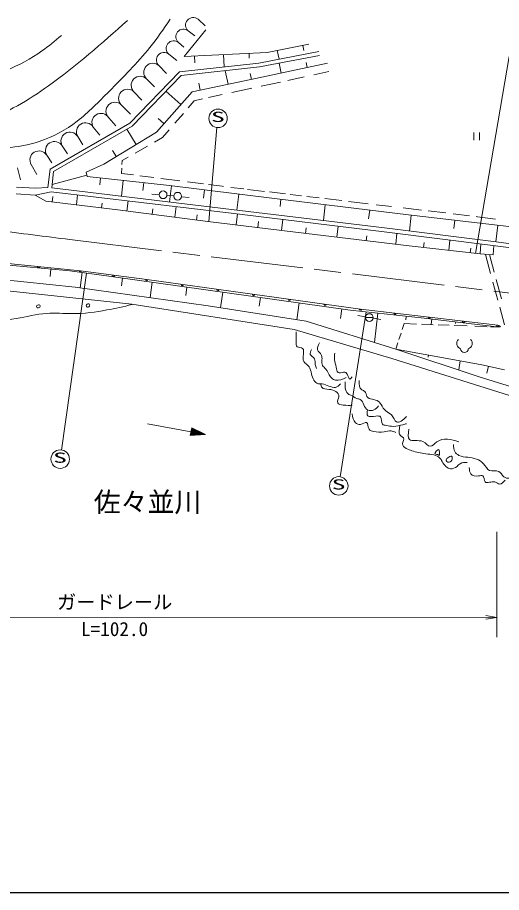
# Model space of a CAD drawing. Units: millimetres, scale not verified. Extents: x 40000 to 680000, y 20000 to 380000.
# Drawn here: x 193842 to 256762, y 205000 to 318708 of the extents above; entities that cross this region are included whole.
import ezdxf
from ezdxf.enums import TextEntityAlignment as Align

# ---------------------------------------------------------------- set-up
doc = ezdxf.new("R2010")
doc.units = ezdxf.units.MM
doc.header["$LTSCALE"] = 1000
doc.linetypes.add('CHAIN', pattern=[18.5, 12, -1.5, 3.5, -1.5])
for name, color, linetype, lineweight in [('M-BGD', 7, 'Continuous', 13), ('M-BMK', 2, 'CHAIN', 13), ('M-STR-HTXT', 7, 'Continuous', 13), ('M-STR-STR3', 7, 'Continuous', 13), ('M-STR-STRC', 7, 'Continuous', 13), ('M-TTL-BAND', 7, 'Continuous', 25)]:
    doc.layers.add(name, color=color, linetype=linetype, lineweight=lineweight)
doc.styles.add('ＭＳ ゴシック', font='')
doc.styles.get('ＭＳ ゴシック').set_extended_font_data('MS Gothic')

# ---------------------------------------------------------------- blocks, each defined once
blk = doc.blocks.new('open_arrow')
at = {"color": 0, "linetype": 'Continuous', "lineweight": -2}
blk.add_lwpolyline([(7.5, 1.25), (0, 0), (7.5, -1.25)], dxfattribs=at)

msp = doc.modelspace()

# ---------------------------------------------------------------- linework, layer by layer
at = {"layer": 'M-BGD'}
for p, q in [((217315, 318478), (218253, 317633)), ((218330, 317119), (215498, 313646)), ((216049, 316966), (216889, 316322)), ((214784, 315453), (215458, 314833)), ((226280, 314157), (231709, 315236)), ((231076, 314423), (230945, 315084)), ((213518, 313940), (214568, 313138)), ((215498, 313646), (226280, 314157)), ((220706, 312285), (220630, 313889)), ((223980, 313412), (223950, 314047)), ((233015, 314273), (225225, 312772)), ((227847, 313277), (227619, 314423)), ((225225, 312772), (214889, 311657)), ((216883, 312818), (216841, 313710)), ((234152, 312765), (224168, 310633)), ((233109, 313782), (225299, 312277)), ((227864, 312771), (228139, 311481)), ((231374, 312873), (231517, 312202)), ((214889, 311657), (208447, 304988)), ((212252, 312427), (213223, 311436)), ((225299, 312277), (215123, 311180)), ((220859, 311798), (221224, 310027)), ((232386, 311271), (234300, 311686)), ((215123, 311180), (208758, 304590)), ((210615, 310741), (211652, 309719)), ((224168, 310633), (216552, 309066)), ((224098, 311444), (224267, 310654)), ((228997, 310535), (231103, 310992)), ((217419, 310194), (217607, 309283)), ((221702, 308951), (224312, 309518)), ((225514, 309779), (228018, 310322)), ((208977, 309055), (209986, 307960)), ((216552, 309066), (211893, 303793)), ((213130, 309116), (215076, 307396)), ((218663, 308291), (220470, 308684)), ((207339, 307369), (208545, 306130)), ((216036, 306984), (216820, 307891)), ((216820, 307891), (217887, 308123)), ((214308, 304984), (215405, 306254)), ((208447, 304988), (198072, 299014)), ((205701, 305682), (206629, 304631)), ((212110, 305604), (212887, 304918)), ((208758, 304590), (198540, 298707)), ((203687, 304463), (204528, 303408)), ((211893, 303793), (205073, 299627)), ((208063, 304190), (209280, 302197)), ((212675, 303095), (213557, 304116)), ((253155, 302766), (253156, 303766)), ((253906, 303766), (253905, 302766)), ((201672, 303243), (202325, 302166)), ((211642, 302505), (212675, 303095)), ((199657, 302023), (200339, 300974)), ((206206, 301432), (206701, 300621)), ((209131, 301072), (210727, 301982)), ((197643, 300803), (198295, 299816)), ((207440, 300106), (208241, 300563)), ((193842, 299187), (194225, 297629)), ((195628, 299584), (196345, 298316)), ((205073, 299627), (202757, 298624)), ((207377, 298454), (207403, 299138)), ((207420, 299606), (207440, 300106)), ((198072, 299014), (197801, 296624)), ((198540, 298707), (198298, 296567)), ((198347, 297007), (202862, 298237)), ((202757, 298624), (202911, 298058)), ((202911, 298058), (213589, 296871)), ((208911, 298256), (207377, 298454)), ((211557, 297914), (209766, 298146)), ((204534, 296961), (204635, 297866)), ((207346, 295485), (207574, 297540)), ((210139, 296243), (210251, 297242)), ((214965, 297474), (212490, 297794)), ((213589, 296871), (227251, 295194)), ((213589, 294737), (213847, 296839)), ((218010, 297080), (215930, 297349)), ((220430, 296768), (218685, 296993)), ((193666, 295782), (196125, 295636)), ((193730, 296679), (196178, 296535)), ((198238, 296071), (196125, 295636)), ((196178, 296535), (197801, 296624)), ((198238, 296071), (221615, 293273)), ((198298, 296567), (221675, 293770)), ((201659, 295661), (201501, 294344)), ((212273, 295682), (211315, 295762)), ((218010, 295227), (218144, 296312)), ((220632, 296744), (220430, 296768)), ((223262, 296431), (221563, 296633)), ((222371, 293685), (222626, 295761)), ((225943, 296112), (223741, 296374)), ((228675, 295788), (226599, 296034)), ((230749, 295541), (229297, 295714)), ((196125, 295636), (197543, 294821)), ((197543, 294821), (206881, 293697)), ((198435, 295458), (198347, 294724)), ((204831, 294573), (204756, 293953)), ((208210, 294878), (208040, 293549)), ((213273, 295612), (214166, 295512)), ((215162, 295421), (216152, 295301)), ((244669, 293052), (227251, 295194)), ((227968, 294150), (228084, 295091)), ((233061, 295266), (231440, 295459)), ((236017, 294915), (233801, 295178)), ((239435, 294509), (236888, 294812)), ((206881, 293697), (218595, 292199)), ((211447, 293836), (211356, 293125)), ((214461, 294129), (214285, 292750)), ((221675, 293770), (241573, 291354)), ((233606, 292321), (233860, 294381)), ((239491, 292563), (239628, 293672)), ((242474, 294148), (240474, 294385)), ((246358, 293686), (243964, 293971)), ((249514, 293311), (247211, 293585)), ((217218, 293062), (217131, 292386)), ((221615, 293273), (241512, 290858)), ((222429, 293174), (222255, 291752)), ((228335, 292457), (228161, 291031)), ((244669, 293052), (258444, 291450)), ((244787, 290953), (245039, 293007)), ((252617, 292942), (250459, 293199)), ((250563, 291270), (250688, 292352)), ((253660, 292818), (253488, 292839)), ((255973, 292506), (253660, 292818)), ((218595, 292199), (231429, 290633)), ((225157, 292177), (225064, 291409)), ((231369, 291366), (231282, 290651)), ((235518, 291585), (235348, 290163)), ((241573, 291354), (255706, 289589)), ((256020, 289547), (256271, 291702)), ((231429, 290633), (244773, 289032)), ((239235, 290334), (239160, 289705)), ((241512, 290858), (255642, 289093)), ((243176, 290650), (243007, 289244)), ((244773, 289032), (253995, 287980)), ((246697, 289486), (246621, 288821)), ((250053, 289791), (249899, 288447)), ((254095, 289287), (253995, 287980)), ((255642, 289093), (266942, 287568)), ((255690, 287850), (255784, 289074)), ((255706, 289589), (267010, 288063)), ((180354, 287987), (202030, 285807)), ((252762, 288712), (252695, 288128)), ((253995, 287980), (255690, 287850)), ((254664, 287929), (255343, 285442)), ((255194, 287888), (255818, 285602)), ((190896, 286674), (200667, 285772)), ((198080, 285051), (198168, 286003)), ((200667, 285772), (205732, 285088)), ((201983, 283581), (202250, 285558)), ((202030, 285807), (210639, 284657)), ((189821, 284877), (201320, 283675)), ((205732, 285088), (227573, 282027)), ((207342, 283840), (207482, 284843)), ((210639, 284657), (238443, 280821)), ((211074, 282300), (211354, 284300)), ((255652, 284309), (256292, 281964)), ((256077, 284651), (256762, 282139)), ((208703, 281460), (190362, 283400)), ((201320, 283675), (218648, 281233)), ((215718, 282589), (215869, 283667)), ((220229, 280985), (220514, 283016)), ((225262, 281216), (225417, 282329)), ((227573, 282027), (237093, 280694)), ((229790, 278146), (208703, 281460)), ((218648, 281233), (231385, 279232)), ((230152, 279426), (230460, 281623)), ((256540, 281054), (257166, 278759)), ((235852, 279602), (236026, 280844)), ((237093, 280694), (246720, 279649)), ((239087, 279793), (238097, 279963)), ((238443, 280821), (256299, 278710)), ((240266, 276480), (240681, 280305)), ((244309, 279398), (244364, 279905)), ((231385, 279232), (243019, 275627)), ((239075, 279718), (240075, 279717)), ((240067, 279633), (241057, 279482)), ((244097, 278932), (243842, 278151)), ((245702, 278871), (244097, 278932)), ((247886, 278788), (246341, 278846)), ((246720, 279649), (256491, 278460)), ((247610, 278798), (247699, 279530)), ((249971, 278708), (248513, 278764)), ((252317, 278619), (250613, 278684)), ((250793, 278952), (250817, 279151)), ((242516, 274398), (229790, 278146)), ((243698, 277708), (243419, 276855)), ((254899, 278521), (253302, 278582)), ((256491, 278460), (255333, 278504)), ((243279, 276424), (243019, 275627)), ((243019, 275627), (254226, 273575)), ((243019, 275627), (253870, 272024)), ((293357, 258347), (242516, 274398)), ((247207, 274564), (247260, 274851)), ((251194, 272912), (251409, 274091)), ((254226, 273575), (257172, 272928)), ((254858, 272508), (255053, 273394)), ((253870, 272024), (267282, 267839)), ((210739, 265898), (218294, 264537)), ((216484, 265389), (216301, 264370)), ((216514, 265375), (216334, 264373)), ((216561, 265353), (216385, 264377)), ((216608, 265331), (216437, 264381)), ((218294, 264537), (216484, 265389)), ((216655, 265309), (216489, 264386)), ((216702, 265286), (216540, 264390)), ((216748, 265264), (216592, 264394)), ((216795, 265242), (216643, 264399)), ((216842, 265220), (216695, 264403)), ((216889, 265198), (216746, 264407)), ((216936, 265176), (216798, 264411)), ((216983, 265154), (216850, 264416)), ((217029, 265132), (216901, 264420)), ((217076, 265110), (216953, 264424)), ((217123, 265088), (217004, 264429)), ((217170, 265066), (217056, 264433)), ((217217, 265044), (217108, 264437)), ((217264, 265022), (217159, 264442)), ((217310, 265000), (217211, 264446)), ((217357, 264978), (217262, 264450)), ((217404, 264956), (217314, 264455)), ((218294, 264537), (216301, 264370)), ((217451, 264934), (217365, 264459)), ((217498, 264912), (217417, 264463)), ((217545, 264890), (217469, 264468)), ((217591, 264868), (217520, 264472)), ((217638, 264845), (217572, 264476)), ((217685, 264823), (217623, 264481)), ((217732, 264801), (217675, 264485)), ((217779, 264779), (217727, 264489)), ((217826, 264757), (217778, 264494)), ((217872, 264735), (217830, 264498)), ((217919, 264713), (217881, 264502)), ((217966, 264691), (217933, 264507)), ((218013, 264669), (217984, 264511)), ((218060, 264647), (218036, 264515)), ((218107, 264625), (218088, 264520)), ((218153, 264603), (218139, 264524)), ((218200, 264581), (218191, 264528)), ((218247, 264559), (218242, 264532))]:
    msp.add_line(p, q, dxfattribs=at)
for centre in [(212776, 295669), (214665, 295485), (239575, 279717)]:
    msp.add_circle(centre, 500, dxfattribs=at)
for centre, radius, start, end in [((216682, 317722), 986, 50.08246, 230.08246), ((215416, 316209), 986, 50.08246, 230.08246), ((214151, 314697), 986, 50.08246, 230.08246), ((212885, 313184), 986, 50.08246, 230.08246), ((211433, 311584), 1175, 45.83539, 225.83539), ((209796, 309898), 1175, 45.83539, 225.83539), ((208158, 308212), 1175, 45.83539, 225.83539), ((206520, 306526), 1175, 45.83539, 225.83539), ((204694, 305073), 1178, 31.19244, 211.19244), ((202679, 303853), 1178, 31.19244, 211.19244), ((200665, 302633), 1178, 31.19244, 211.19244), ((198650, 301413), 1178, 31.19244, 211.19244), ((196635, 300193), 1178, 31.19244, 211.19244), ((196611, 286352), 150, 174.25889, 354.25889), ((202030, 285807), 150, 174.25889, 352.38565), ((206334, 285232), 150, 172.38565, 352.38565), ((210639, 284657), 150, 172.38565, 352.14477), ((215273, 284017), 150, 172.14477, 352.14477), ((219907, 283378), 150, 172.14477, 352.14477), ((224541, 282739), 150, 172.14477, 352.14477), ((229175, 282099), 150, 172.14477, 352.14477), ((233809, 281460), 150, 172.14477, 352.14477), ((238443, 280821), 150, 172.14477, 353.25859), ((242907, 280293), 150, 173.25859, 353.25859), ((247371, 279765), 150, 173.25859, 353.25859), ((251835, 279238), 150, 173.25859, 353.25859), ((256299, 278710), 150, 173.25859, 353.25859), ((256240, 278213), 500, 38.25859, 83.25859), ((251672, 276361), 727, 135.77606, 252.2572), ((252229, 276361), 727, 287.7034, 44.18453), ((251950, 275668), 500, 179.98037, 359.98022)]:
    msp.add_arc(centre, radius, start, end, dxfattribs=at)
for points, knots in [([(123292, 296331), (124252, 296591), (125211, 296852), (126168, 297122), (127846, 297596), (129516, 298099), (131190, 298587), (132705, 299029), (134225, 299458), (135730, 299932), (137503, 300490), (139257, 301110), (141046, 301621), (142650, 302080), (144282, 302450), (145930, 302707), (146976, 302870), (148027, 302987), (149081, 303092), (151132, 303297), (153192, 303454), (155250, 303427), (157242, 303401), (159231, 303201), (161216, 302987), (162598, 302838), (163977, 302683), (165362, 302581), (166886, 302469), (168416, 302422), (169946, 302411), (172588, 302391), (175230, 302477), (177867, 302374), (179790, 302299), (181711, 302124), (183631, 301968), (185012, 301856), (186392, 301754), (187777, 301697), (189315, 301634), (190858, 301627), (192395, 301763), (193846, 301891), (195291, 302147), (196676, 302604), (198446, 303188), (200117, 304102), (201598, 305231), (203105, 306380), (204416, 307753), (205745, 309106), (207567, 310961), (209424, 312781), (211039, 314801), (211982, 315980), (212843, 317227), (213704, 318474)], [0, 0, 0, 0, 1, 1, 1, 2, 2, 2, 3, 3, 3, 4, 4, 4, 5, 5, 5, 6, 6, 6, 7, 7, 7, 8, 8, 8, 9, 9, 9, 10, 10, 10, 11, 11, 11, 12, 12, 12, 13, 13, 13, 14, 14, 14, 15, 15, 15, 16, 16, 16, 17, 17, 17, 18, 18, 18, 19, 19, 19, 19]), ([(67497, 291789), (69413, 291125), (71329, 290460), (73125, 289516), (74105, 289001), (75049, 288402), (76087, 288034), (78037, 287342), (80317, 287462), (82308, 288130), (84316, 288805), (86029, 290037), (87840, 291091), (90149, 292436), (92616, 293491), (95149, 294347), (97248, 295058), (99393, 295632), (101568, 296024), (104476, 296549), (107438, 296749), (110358, 297206), (113497, 297697), (116587, 298485), (119641, 299375), (122853, 300312), (126026, 301364), (129221, 302335), (132658, 303379), (136122, 304331), (139591, 305294), (141980, 305957), (144371, 306625), (146801, 307069), (149725, 307602), (152706, 307810), (155689, 307955), (158691, 308100), (161694, 308181), (164676, 307951), (167800, 307711), (170901, 307128), (173958, 306368), (176548, 305725), (179107, 304954), (181759, 304687), (184329, 304428), (186988, 304642), (189462, 305375), (192501, 306276), (195262, 307960), (197858, 309816), (201500, 312421), (204815, 315363), (208131, 318306)], [0, 0, 0, 0, 1, 1, 1, 2, 2, 2, 3, 3, 3, 4, 4, 4, 5, 5, 5, 6, 6, 6, 7, 7, 7, 8, 8, 8, 9, 9, 9, 10, 10, 10, 11, 11, 11, 12, 12, 12, 13, 13, 13, 14, 14, 14, 15, 15, 15, 16, 16, 16, 17, 17, 17, 18, 18, 18, 18]), ([(63588, 300982), (64768, 299952), (65948, 298922), (67280, 298132), (68353, 297496), (69524, 297015), (70576, 296327), (71707, 295589), (72702, 294611), (73881, 294008), (75279, 293294), (76936, 293106), (78560, 293019), (80151, 292934), (81711, 292946), (83240, 293189), (85187, 293499), (87085, 294185), (88950, 294904), (90704, 295581), (92428, 296288), (94146, 297006), (95878, 297730), (97603, 298466), (99298, 299323), (100457, 299908), (101603, 300550), (102819, 300910), (104759, 301484), (106880, 301344), (108958, 301380), (111612, 301427), (114197, 301763), (116772, 302236), (119269, 302695), (121757, 303283), (124157, 304122), (127252, 305205), (130199, 306704), (133303, 307726), (136199, 308679), (139233, 309215), (142233, 309826), (144584, 310305), (146916, 310830), (149274, 311283), (151827, 311775), (154412, 312183), (157002, 312225), (159235, 312262), (161473, 312026), (163699, 311751), (166570, 311396), (169422, 310975), (172285, 310631), (174735, 310337), (177193, 310100), (179669, 309985), (182036, 309875), (184418, 309878), (186752, 310240), (188677, 310539), (190568, 311082), (192377, 311827), (194013, 312499), (195581, 313336), (197014, 314358), (197893, 314984), (198720, 315679), (199548, 316375)], [0, 0, 0, 0, 1, 1, 1, 2, 2, 2, 3, 3, 3, 4, 4, 4, 5, 5, 5, 6, 6, 6, 7, 7, 7, 8, 8, 8, 9, 9, 9, 10, 10, 10, 11, 11, 11, 12, 12, 12, 13, 13, 13, 14, 14, 14, 15, 15, 15, 16, 16, 16, 17, 17, 17, 18, 18, 18, 19, 19, 19, 20, 20, 20, 21, 21, 21, 22, 22, 22, 23, 23, 23, 23]), ([(153655, 271642), (154911, 271855), (156167, 272068), (157409, 272353), (158179, 272530), (158944, 272735), (159694, 272979), (160960, 273391), (162184, 273913), (163453, 274341), (164307, 274629), (165182, 274875), (166070, 274967), (167104, 275074), (168158, 274974), (169202, 275003), (170468, 275037), (171720, 275262), (172961, 275517), (174402, 275813), (175827, 276150), (177273, 276400), (179719, 276822), (182222, 276994), (184607, 277687), (186115, 278126), (187576, 278773), (189103, 279086), (190595, 279392), (192151, 279378), (193673, 279600), (194996, 279794), (196295, 280167), (197616, 280262), (198737, 280344), (199874, 280225), (201006, 280224), (202504, 280223), (203994, 280426), (205466, 280702), (206566, 280908), (207656, 281155), (208746, 281401)], [0, 0, 0, 0, 1, 1, 1, 2, 2, 2, 3, 3, 3, 4, 4, 4, 5, 5, 5, 6, 6, 6, 7, 7, 7, 8, 8, 8, 9, 9, 9, 10, 10, 10, 11, 11, 11, 12, 12, 12, 13, 13, 13, 14, 14, 14, 14]), ([(196671, 281011), (196573, 280942), (196419, 280963), (196356, 281050), (196313, 281110), (196312, 281201), (196356, 281266), (196438, 281387), (196672, 281421), (196749, 281325), (196812, 281247), (196771, 281082), (196671, 281011)], [0, 0, 0, 0, 1, 1, 1, 2, 2, 2, 3, 3, 3, 4, 4, 4, 4]), ([(203121, 281121), (203023, 281052), (202870, 281073), (202806, 281160), (202763, 281220), (202762, 281311), (202807, 281376), (202888, 281497), (203122, 281531), (203200, 281435), (203263, 281357), (203221, 281192), (203121, 281121)], [0, 0, 0, 0, 1, 1, 1, 2, 2, 2, 3, 3, 3, 4, 4, 4, 4]), ([(230085, 277876), (230069, 277468), (230053, 277061), (230053, 276569), (230053, 276322), (230057, 276054), (230212, 275932), (230385, 275795), (230748, 275841), (230913, 275709), (231078, 275576), (231043, 275264), (231008, 274976), (230961, 274591), (230916, 274250), (231071, 273988), (231220, 273738), (231553, 273561), (231740, 273319), (231934, 273069), (231972, 272750), (232059, 272395), (232196, 271830), (232457, 271175), (232950, 271120), (233041, 271110), (233140, 271120), (233237, 271120), (233850, 271119), (234379, 270699), (234989, 270641), (235054, 270635), (235119, 270633), (235180, 270641), (235446, 270676), (235648, 270897), (235850, 271119)], [0, 0, 0, 0, 1, 1, 1, 2, 2, 2, 3, 3, 3, 4, 4, 4, 5, 5, 5, 6, 6, 6, 7, 7, 7, 8, 8, 8, 9, 9, 9, 10, 10, 10, 11, 11, 11, 12, 12, 12, 12]), ([(233111, 276409), (232938, 276092), (232765, 275776), (232856, 275517), (232934, 275295), (233208, 275115), (233334, 274880), (233411, 274735), (233433, 274570), (233429, 274402), (233423, 274137), (233352, 273866), (233429, 273637), (233494, 273446), (233661, 273286), (233811, 273127), (233918, 273014), (234015, 272902), (234098, 272776), (234304, 272462), (234416, 272060), (234703, 271820), (234837, 271709), (235009, 271632), (235181, 271597), (235649, 271501), (236116, 271708), (236583, 271915)], [0, 0, 0, 0, 1, 1, 1, 2, 2, 2, 3, 3, 3, 4, 4, 4, 5, 5, 5, 6, 6, 6, 7, 7, 7, 8, 8, 8, 9, 9, 9, 9]), ([(232060, 275549), (231945, 275318), (231831, 275087), (231900, 274912), (231981, 274708), (232312, 274580), (232442, 274370), (232572, 274159), (232499, 273863), (232537, 273605), (232564, 273423), (232646, 273259), (232728, 273095)], [0, 0, 0, 0, 1, 1, 1, 2, 2, 2, 3, 3, 3, 4, 4, 4, 4]), ([(235086, 275070), (235056, 274787), (235026, 274505), (235054, 274242), (235089, 273920), (235210, 273628), (235277, 273254), (235324, 272989), (235344, 272684), (235532, 272585), (235615, 272540), (235733, 272537), (235850, 272553), (236096, 272586), (236344, 272702), (236519, 272584), (236790, 272403), (236889, 271664), (237093, 271724), (237168, 271746), (237258, 271878), (237348, 272011)], [0, 0, 0, 0, 1, 1, 1, 2, 2, 2, 3, 3, 3, 4, 4, 4, 5, 5, 5, 6, 6, 6, 7, 7, 7, 7]), ([(233269, 271120), (233301, 270924), (233333, 270728), (233428, 270610), (233598, 270400), (233968, 270436), (234352, 270387), (234988, 270305), (235663, 269990), (235626, 269462), (235606, 269179), (235382, 268835), (235466, 268634), (235546, 268446), (235894, 268382), (236199, 268347), (236644, 268295), (236995, 268305), (237346, 268314)], [0, 0, 0, 0, 1, 1, 1, 2, 2, 2, 3, 3, 3, 4, 4, 4, 5, 5, 5, 6, 6, 6, 6]), ([(236423, 271374), (236428, 270662), (236432, 269950), (236933, 269717), (237011, 269680), (237102, 269655), (237187, 269621), (237460, 269512), (237678, 269311), (237952, 269206), (238101, 269150), (238267, 269122), (238398, 269047), (238854, 268788), (238893, 267966), (239353, 267708), (239585, 267579), (239924, 267592), (240182, 267708), (240435, 267822), (240611, 268036), (240787, 268250)], [0, 0, 0, 0, 1, 1, 1, 2, 2, 2, 3, 3, 3, 4, 4, 4, 5, 5, 5, 6, 6, 6, 7, 7, 7, 7]), ([(238271, 271532), (238259, 271033), (238246, 270533), (238590, 270321), (238719, 270242), (238898, 270203), (239004, 270098), (239158, 269945), (239156, 269650), (239258, 269461), (239505, 269003), (240359, 269156), (240788, 268823), (240923, 268718), (241016, 268565), (241106, 268409), (241284, 268103), (241453, 267789), (241711, 267580), (241936, 267399), (242229, 267298), (242444, 267070), (242718, 266779), (242865, 266281), (243113, 266146), (243434, 265970), (243927, 266408), (244419, 266846)], [0, 0, 0, 0, 1, 1, 1, 2, 2, 2, 3, 3, 3, 4, 4, 4, 5, 5, 5, 6, 6, 6, 7, 7, 7, 8, 8, 8, 9, 9, 9, 9]), ([(239322, 267708), (239292, 267398), (239262, 267087), (239385, 266944), (239553, 266747), (240008, 266865), (240436, 266911), (240686, 266939), (240926, 266942), (241042, 266816), (241229, 266612), (241091, 266072), (241296, 265860), (241401, 265752), (241594, 265729), (241774, 265700), (242108, 265648), (242398, 265576), (242698, 265572), (243105, 265567), (243530, 265685), (243941, 265795), (244102, 265838), (244260, 265880), (244419, 265922)], [0, 0, 0, 0, 1, 1, 1, 2, 2, 2, 3, 3, 3, 4, 4, 4, 5, 5, 5, 6, 6, 6, 7, 7, 7, 8, 8, 8, 8]), ([(237346, 267199), (237421, 266767), (237496, 266334), (237792, 266052), (237954, 265898), (238183, 265788), (238429, 265829), (238734, 265879), (239065, 266158), (239225, 266083), (239401, 266001), (239371, 265493), (239544, 265223), (239672, 265022), (239914, 264953), (240149, 264904), (240609, 264809), (241043, 264788), (241487, 264872), (241797, 264930), (242112, 265038), (242411, 264999), (242618, 264972), (242817, 264874), (243017, 264776)], [0, 0, 0, 0, 1, 1, 1, 2, 2, 2, 3, 3, 3, 4, 4, 4, 5, 5, 5, 6, 6, 6, 7, 7, 7, 8, 8, 8, 8]), ([(243559, 265636), (243447, 265101), (243335, 264566), (243717, 264298), (243828, 264220), (243979, 264165), (244036, 264074), (244150, 263893), (243882, 263571), (243876, 263310), (243871, 263046), (244135, 262845), (244386, 262704), (244626, 262570), (244855, 262491), (245087, 262417), (245666, 262233), (246261, 262084), (246935, 262002), (247608, 261921), (248360, 261907), (248751, 261460), (248860, 261335), (248941, 261176), (249037, 261014), (249304, 260565), (249689, 260090), (250152, 260058), (250432, 260038), (250741, 260180), (250981, 260376), (251127, 260496), (251248, 260637), (251395, 260726), (251650, 260881), (251984, 260883), (252319, 260885)], [0, 0, 0, 0, 1, 1, 1, 2, 2, 2, 3, 3, 3, 4, 4, 4, 5, 5, 5, 6, 6, 6, 7, 7, 7, 8, 8, 8, 9, 9, 9, 10, 10, 10, 11, 11, 11, 12, 12, 12, 12]), ([(244705, 265221), (244631, 264646), (244557, 264070), (244801, 263851), (245115, 263569), (245958, 263879), (246553, 263596), (246933, 263415), (247213, 262992), (247509, 262990), (247779, 262988), (248063, 263337), (248369, 263563), (249207, 264183), (250206, 263872), (251205, 263562)], [0, 0, 0, 0, 1, 1, 1, 2, 2, 2, 3, 3, 3, 4, 4, 4, 5, 5, 5, 5]), ([(250504, 263212), (250520, 262883), (250537, 262553), (250695, 262288), (250815, 262085), (251019, 261919), (251236, 261810), (251590, 261632), (251981, 261603), (252383, 261554), (253136, 261464), (253926, 261308), (254422, 260725), (254691, 260409), (254874, 259967), (255218, 259833), (255559, 259700), (256059, 259870), (256397, 259705), (256667, 259574), (256833, 259229), (257066, 259036), (257497, 258678), (258158, 258841), (258818, 259003)], [0, 0, 0, 0, 1, 1, 1, 2, 2, 2, 3, 3, 3, 4, 4, 4, 5, 5, 5, 6, 6, 6, 7, 7, 7, 8, 8, 8, 8]), ([(248114, 262002), (247998, 262119), (248487, 262640), (248624, 262575), (248687, 262545), (248675, 262389), (248687, 262225), (248702, 262034), (248750, 261832), (248687, 261811), (248635, 261793), (248506, 261898), (248368, 261938), (248263, 261969), (248153, 261962), (248114, 262002)], [0, 0, 0, 0, 1, 1, 1, 2, 2, 2, 3, 3, 3, 4, 4, 4, 5, 5, 5, 5]), ([(249547, 261141), (249521, 261259), (249634, 261381), (249770, 261492), (249949, 261637), (250168, 261762), (250280, 261683), (250385, 261608), (250397, 261354), (250312, 261173), (250217, 260971), (250002, 260861), (249802, 260918), (249683, 260952), (249569, 261045), (249547, 261141)], [0, 0, 0, 0, 1, 1, 1, 2, 2, 2, 3, 3, 3, 4, 4, 4, 5, 5, 5, 5]), ([(252574, 260248), (252586, 259921), (252599, 259594), (252765, 259388), (252962, 259141), (253376, 259065), (253784, 259132), (253995, 259167), (254204, 259240), (254326, 259164), (254519, 259044), (254493, 258553), (254644, 258367), (254863, 258098), (255450, 258469), (255887, 258367), (256132, 258310), (256330, 258103), (256524, 258080), (256772, 258050), (257014, 258320), (257257, 258590)], [0, 0, 0, 0, 1, 1, 1, 2, 2, 2, 3, 3, 3, 4, 4, 4, 5, 5, 5, 6, 6, 6, 7, 7, 7, 7])]:
    msp.add_open_spline(points, degree=3, knots=knots, dxfattribs=at)
at = {"layer": 'M-BMK'}
msp.add_line((200655, 289848), (270798, 281329), dxfattribs=at)
msp.add_open_spline([(173491, 292480), (175177, 292383), (176862, 292285), (178548, 292193), (180562, 292082), (182577, 291978), (184586, 291801), (186734, 291612), (188874, 291340), (191013, 291068), (194228, 290660), (197441, 290254), (200655, 289848)], degree=3, knots=[0, 0, 0, 0, 1, 1, 1, 2, 2, 2, 3, 3, 3, 4, 4, 4, 4], dxfattribs=at)
at = {"layer": 'M-STR-STR3'}
for p, q in [((256155, 251857), (256150, 238174)), ((155259, 240792), (256151, 240757))]:
    msp.add_line(p, q, dxfattribs=at)
at = {"layer": 'M-STR-STRC'}
for p, q in [((257756, 313660), (253390, 288049)), ((219743, 304415), (218722, 292183)), ((202806, 285483), (199558, 262503)), ((239163, 280470), (235796, 259025))]:
    msp.add_line(p, q, dxfattribs=at)
for centre in [(219920, 305602), (199390, 261315), (235610, 257840)]:
    msp.add_circle(centre, 1200, dxfattribs=at)
at = {"layer": 'M-TTL-BAND'}
msp.add_line((40000, 205000), (579000, 205000), dxfattribs=at)

# ---------------------------------------------------------------- block references
at = {"layer": 'M-STR-STR3', "xscale": 193, "yscale": 193, "rotation": 180}
msp.add_blockref('open_arrow', (256151, 240757), dxfattribs=at)

# ---------------------------------------------------------------- texts
at = {"layer": 'M-STR-HTXT', "style": 'ＭＳ ゴシック'}
msp.add_text('佐々並川', height=2566, rotation=359.98, dxfattribs=at).set_placement((203747, 253696), align=Align.BOTTOM_LEFT)
at = {"layer": 'M-STR-STR3', "style": 'ＭＳ ゴシック'}
for s, p in [('ガードレール', (198974, 241277)), ('L=102.0', (202098, 237776))]:
    msp.add_text(s, height=1833, rotation=359.98, dxfattribs=at).set_placement(p, align=Align.BOTTOM_LEFT)
at = {"layer": 'M-STR-STRC', "style": 'ＭＳ ゴシック', "width": 2}
for p in [(219001, 304739), (198471, 260452), (234691, 256977)]:
    msp.add_text('S', height=1320, rotation=359.98, dxfattribs=at).set_placement(p, align=Align.BOTTOM_LEFT)

doc.saveas('drawing.dxf')
